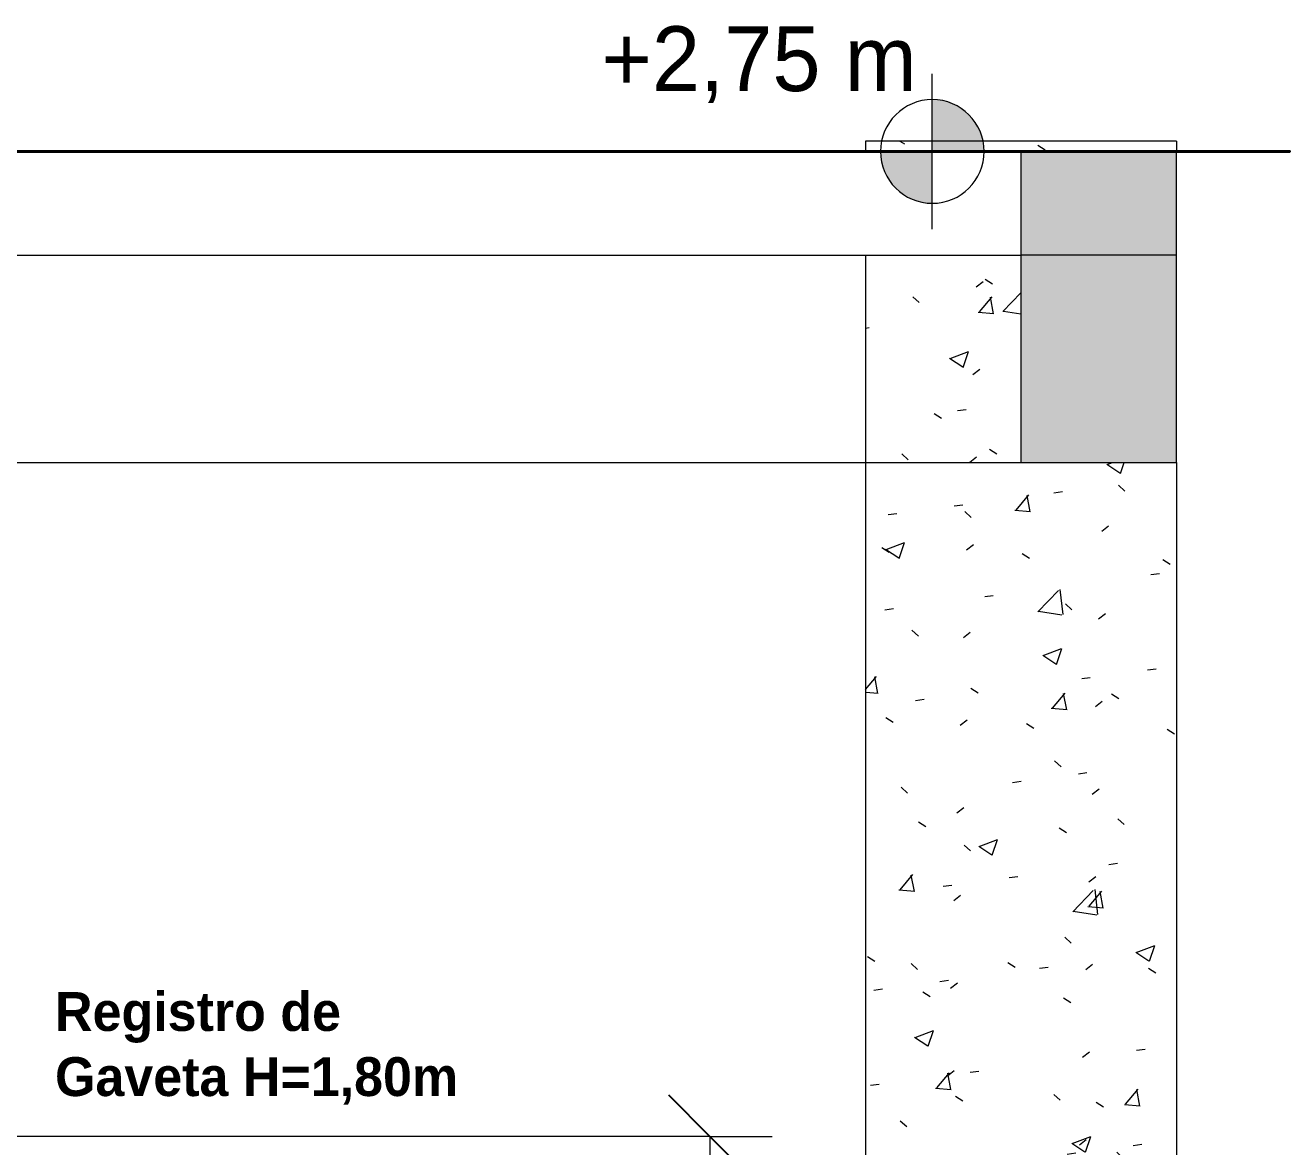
# Model space of a CAD drawing. Header units: metres. Extents: x 15 to 69.3, y -12.4 to 16.4.
# Drawn here: x 27.615 to 28.836, y 1.79 to 2.872 of the extents above; entities that cross this region are included whole.
import ezdxf

# ---------------------------------------------------------------- set-up
doc = ezdxf.new("R2010")
doc.units = ezdxf.units.M
doc.layers.add('1095_ARQ_BASE_COBERTA_dwg', color=7, linetype='Continuous', lineweight=5, true_color=0x767676)
doc.layers.add('A-FLOR', color=7, linetype='Continuous', lineweight=9, true_color=0x007f00)
for name, color, linetype, lineweight in [('A-ANNO-DIMS', 7, 'Continuous', 5), ('A-ANNO-DIMS-25', 7, 'Continuous', 5), ('A-DETL', 7, 'Continuous', 5), ('A-DETL-GENF', 7, 'Continuous', 5), ('A-WALL', 7, 'Continuous', 9), ('G-ANNO-DIMS', 7, 'Continuous', 5), ('G-ANNO-TEXT', 7, 'Continuous', 5), ('KIRYA - PAREDE', 7, 'Continuous', 40), ('KIRYA - PAREDE VISTA', 7, 'Continuous', 15), ('KIRYA - PISO', 7, 'Continuous', 5), ('S-COLS', 7, 'Continuous', 5), ('VEGETAÇÃO', 7, 'Continuous', 5)]:
    doc.layers.add(name, color=color, linetype=linetype, lineweight=lineweight)
doc.styles.add('Century Gothic_3', font='GOTHIC.TTF', dxfattribs={"height": 0.0625})
doc.styles.add('Century Gothic_4', font='GOTHIC.TTF', dxfattribs={"height": 0.0375})
doc.styles.add('Century Gothic_B_3', font='GOTHICB.TTF', dxfattribs={"height": 0.0375})
doc.dimstyles.new('Setores_1_5_1', dxfattribs={"dimscale": 0.3048, "dimtxt": 0.039156, "dimasz": 0.260417, "dimexe": 0.19685, "dimexo": 0.123031, "dimgap": 0.143537, "dimtad": 1, "dimrnd": 0.01, "dimzin": 0, "dimdsep": 46, "dimtxsty": 'Century Gothic_4', "dimblk1": 'OBLIQUE', "dimblk2": 'OBLIQUE', "dimsah": 1, "dimcen": 0.09, "dimazin": 0, "dimtfac": 1, "dimtdec": 4, "dimtix": 1, "dimtmove": 0, "dimatfit": 3, "dimfxl": 1, "dimtvp": 1, "dimtolj": 1, "dimtzin": 0, "dimarcsym": 2})

# ---------------------------------------------------------------- blocks, each defined once
blk = doc.blocks.new('Pilar retangular - 15 x 30 cm-3622251-AA')
at = {"layer": 'S-COLS', "true_color": 0xeaeaea}
h = blk.add_hatch(dxfattribs=at)
h.set_pattern_fill('FP_4', color=254, style=0, pattern_type=2)
h.set_pattern_definition([(50, (-13.363, 1.373), (0.18219, -0.015938), [0.01905, -0.20955]), (355, (-13.363, 1.373), (-0.035242, 0.191059), [0.01524, -0.16764]), (100.451, (-13.348, 1.371), (0.146942, 0.17512), [0.01619, -0.17809]), (46.184, (-13.363, 1.423), (0.271077, -0.042045), [0.02857, -0.31432]), (96.636, (-13.34, 1.42), (0.237407, 0.247433), [0.02429, -0.26714]), (351.184, (-13.363, 1.423), (0.237406, 0.247428), [0.02286, -0.25146]), (21, (-13.338, 1.411), (0.15162, -0.102267), [0.01905, -0.20955]), (326, (-13.338, 1.411), (0.061803, 0.18419), [0.01524, -0.16764]), (71.451, (-13.325, 1.402), (0.213418, 0.081924), [0.01619, -0.17809]), (37.5, (-13.363, 1.373), (0.0030864, 0.084551), [0.00838, -0.15723, 0.00838, -0.1618, -0.16827]), (37.5, (-13.363, 1.373), (0.0030864, 0.084551), [-0.33579, 0.00838, -0.15989]), (7.5, (-13.363, 1.373), (0.0668157, 0.1001782), [0.00838, -0.08865, 0.00838, -0.15342, -0.06413]), (7.5, (-13.363, 1.373), (0.0668157, 0.1001782), [-0.25883, 0.00838, -0.05575]), (327.5, (-13.42, 1.373), (0.1355866, -0.0057276), [0.00838, -0.05512, 0.00838, -0.18974, -0.26289]), (327.5, (-13.42, 1.373), (0.1355866, -0.0057276), [-0.26162, 0.00838, -0.25451]), (317.5, (-13.445, 1.373), (0.148125, 0.025429), [0.00838, -0.07417, 0.00838, -0.12319, -0.18669]), (317.5, (-13.445, 1.373), (0.148125, 0.025429), [-0.21412, 0.00838, -0.17831])])
h.paths.add_polyline_path([(-12.2278, -0.3), (-12.0778, -0.3), (-12.0778, -0.1), (-12.2278, -0.1)])
h.paths.add_polyline_path([(-12.2278, 0), (-11.9278, 0), (-11.9278, 2.45), (-12.0778, 2.45), (-12.0778, 2.65), (-12.2278, 2.65), (-12.2278, 0.1283)])
h.paths.add_polyline_path([(-12.2278, 2.75), (-11.9278, 2.75), (-11.9278, 2.76), (-12.2278, 2.76)])
at = {"layer": 'S-COLS', "color": 253, "true_color": 0xaaaaaa}
for p, q in [((-12.2278, 2.76), (-12.2278, 2.75)), ((-11.9278, 2.76), (-12.2278, 2.76)), ((-11.9278, 2.76), (-11.9278, 2.75)), ((-12.2278, 2.65), (-12.2278, 0)), ((-11.9278, 2.45), (-11.9278, 0))]:
    blk.add_line(p, q, dxfattribs=at)
blk = doc.blocks.new('1095_ARQ_BASE_COBERTA_dwg_A$C015C14DD-3610888-AA')
at = {"layer": 'VEGETAÇÃO'}
for p, q in [((-12.1546, 2.75), (-11.818, 2.75)), ((-11.818, 2.75), (-12.1172, 2.75)), ((-12.1172, 2.75), (-11.818, 2.75)), ((-12.0902, 2.75), (-11.818, 2.75)), ((-11.818, 2.75), (-12.0893, 2.75)), ((-12.079, 2.75), (-11.818, 2.75)), ((-12.0528, 2.75), (-11.818, 2.75)), ((-11.818, 2.75), (-12.0528, 2.75)), ((-11.818, 2.75), (-12.0518, 2.75)), ((-11.818, 2.75), (-12.0518, 2.75)), ((-11.818, 2.75), (-12.0284, 2.75)), ((-12.0147, 2.75), (-11.818, 2.75)), ((-11.818, 2.75), (-12.0137, 2.75)), ((-11.964, 2.75), (-11.818, 2.75)), ((-11.818, 2.75), (-11.9631, 2.75)), ((-11.9192, 2.75), (-11.818, 2.75)), ((-11.8818, 2.75), (-11.818, 2.75)), ((-11.8818, 2.75), (-11.818, 2.75)), ((-11.8441, 2.75), (-11.818, 2.75)), ((-11.8437, 2.75), (-11.818, 2.75))]:
    blk.add_line(p, q, dxfattribs=at)
at = {"layer": 'VEGETAÇÃO', "flags": 128}
for points in [[(-12.8736, 2.75), (-12.5984, 2.75), (-12.938, 2.75)], [(-12.7026, 2.75), (-12.5984, 2.75), (-12.8726, 2.75)], [(-12.6517, 2.75), (-12.3765, 2.75), (-12.7161, 2.75)], [(-12.4807, 2.75), (-12.3765, 2.75), (-12.6508, 2.75)], [(-12.6457, 2.75), (-12.3061, 2.75), (-12.5804, 2.75)], [(-12.3232, 2.75), (-12.5984, 2.75), (-12.4927, 2.75)], [(-12.3241, 2.75), (-12.5984, 2.75), (-12.2588, 2.75)], [(-12.5186, 2.75), (-12.2434, 2.75), (-12.583, 2.75)], [(-12.5813, 2.75), (-12.3061, 2.75), (-12.0319, 2.75)], [(-12.3476, 2.75), (-12.2434, 2.75), (-12.5177, 2.75)], [(-12.4568, 2.75), (-12.1172, 2.75), (-12.3915, 2.75)], [(-12.4103, 2.75), (-12.3061, 2.75), (-11.9666, 2.75)], [(-12.3412, 2.75), (-12.066, 2.75), (-12.4055, 2.75)], [(-12.3924, 2.75), (-12.1172, 2.75), (-11.843, 2.75)], [(-12.319, 2.75), (-12.0438, 2.75), (-12.3834, 2.75)], [(-12.1014, 2.75), (-12.3765, 2.75), (-12.2709, 2.75)], [(-12.1023, 2.75), (-12.3765, 2.75), (-12.037, 2.75)], [(-12.3435, 2.75), (-12.0039, 2.75), (-12.2782, 2.75)], [(-12.3435, 2.75), (-12.0039, 2.75), (-12.2782, 2.75)], [(-12.1702, 2.75), (-12.066, 2.75), (-12.3402, 2.75)], [(-12.148, 2.75), (-12.0438, 2.75), (-12.318, 2.75)], [(-12.0309, 2.75), (-12.3061, 2.75), (-12.2004, 2.75)], [(-12.2791, 2.75), (-12.0039, 2.75), (-11.818, 2.75)], [(-12.2791, 2.75), (-12.0039, 2.75), (-11.818, 2.75)], [(-11.9683, 2.75), (-12.2434, 2.75), (-12.1378, 2.75)], [(-11.9692, 2.75), (-12.2434, 2.75), (-11.9039, 2.75)], [(-12.2214, 2.75), (-12.1172, 2.75), (-11.818, 2.75)], [(-12.164, 2.75), (-11.8245, 2.75), (-12.0987, 2.75)], [(-12.164, 2.75), (-11.8245, 2.75), (-12.0987, 2.75)], [(-12.0971, 2.75), (-11.822, 2.75), (-12.1615, 2.75)], [(-11.8421, 2.75), (-12.1172, 2.75), (-12.0116, 2.75)], [(-12.1081, 2.75), (-12.0039, 2.75), (-11.818, 2.75)], [(-12.1081, 2.75), (-12.0039, 2.75), (-11.818, 2.75)], [(-12.0997, 2.75), (-11.8245, 2.75), (-11.818, 2.75)], [(-12.0997, 2.75), (-11.8245, 2.75), (-11.818, 2.75)], [(-11.9261, 2.75), (-11.822, 2.75), (-12.0962, 2.75)], [(-11.818, 2.75), (-12.066, 2.75), (-11.9603, 2.75)], [(-11.818, 2.75), (-12.066, 2.75), (-11.818, 2.75)], [(-11.818, 2.75), (-12.0438, 2.75), (-11.9381, 2.75)], [(-11.818, 2.75), (-12.0438, 2.75), (-11.818, 2.75)], [(-11.818, 2.75), (-12.0039, 2.75), (-11.8982, 2.75)], [(-11.818, 2.75), (-12.0039, 2.75), (-11.8982, 2.75)], [(-11.818, 2.75), (-11.9329, 2.75), (-11.9772, 2.75)], [(-11.9287, 2.75), (-11.8245, 2.75), (-11.818, 2.75)], [(-11.9287, 2.75), (-11.8245, 2.75), (-11.818, 2.75)], [(-11.818, 2.75), (-11.8245, 2.75), (-11.818, 2.75)], [(-11.818, 2.75), (-11.8245, 2.75), (-11.818, 2.75)], [(-11.818, 2.75), (-11.822, 2.75), (-11.818, 2.75)], [(-11.818, 2.75), (-11.822, 2.75), (-11.818, 2.75)]]:
    blk.add_lwpolyline(points, dxfattribs=at)
blk = doc.blocks.new('1095_ARQ_BASE_COBERTA_dwg-3608433-AA')
at = {"layer": 'KIRYA - PAREDE'}
blk.add_line((-11.818, 2.75), (-13.861, 2.75), dxfattribs=at)
at = {"layer": 'KIRYA - PAREDE VISTA'}
for p, q in [((-14.0911, 2.75), (-11.818, 2.75)), ((-11.818, 2.75), (-14.0702, 2.75)), ((-11.818, 2.75), (-13.4353, 2.75)), ((-13.1939, 2.75), (-12.4939, 2.75)), ((-12.4939, 2.75), (-13.1939, 2.75)), ((-13.0939, 2.75), (-12.5939, 2.75)), ((-12.5939, 2.75), (-13.0939, 2.75)), ((-12.8324, 2.75), (-13.0015, 2.75)), ((-12.6634, 2.75), (-13.0015, 2.75)), ((-12.8324, 2.75), (-13.0015, 2.75)), ((-12.6634, 2.75), (-13.0015, 2.75)), ((-12.6634, 2.75), (-12.8324, 2.75)), ((-12.6634, 2.75), (-12.8324, 2.75)), ((-12.2767, 2.75), (-12.4458, 2.75)), ((-12.1076, 2.75), (-12.4458, 2.75)), ((-12.1076, 2.75), (-12.2767, 2.75))]:
    blk.add_line(p, q, dxfattribs=at)
at = {"layer": 'KIRYA - PISO'}
for p, q in [((-11.8176, 2.75), (-15.9864, 2.75)), ((-11.818, 2.75), (-15.9863, 2.75)), ((-11.818, 2.75), (-15.9863, 2.75)), ((-11.818, 2.75), (-15.9863, 2.75)), ((-11.818, 2.75), (-15.9863, 2.75)), ((-11.8178, 2.75), (-15.5673, 2.75)), ((-11.8178, 2.75), (-13.5673, 2.75)), ((-12.7909, 2.75), (-11.8181, 2.75))]:
    blk.add_line(p, q, dxfattribs=at)
at = {"layer": 'KIRYA - PISO', "flags": 128}
blk.add_lwpolyline([(-11.818, 2.75), (-15.81, 2.75), (-15.9863, 2.75)], dxfattribs=at)
blk.add_blockref('1095_ARQ_BASE_COBERTA_dwg_A$C015C14DD-3610888-AA', (0, 0))
blk = doc.blocks.new('DIMBLOCK27-AA')
at = {"layer": 'A-ANNO-DIMS-25', "lineweight": 25}
for p, q in [((28.2753, 1.8), (28.2356, 1.8397)), ((28.2753, 1.8), (28.315, 1.7603)), ((28.2753, 0), (28.2356, 0.0397)), ((28.2753, 0), (28.315, -0.0397))]:
    blk.add_line(p, q, dxfattribs=at)
at = {"layer": 'A-ANNO-DIMS-25'}
for p, q in [((28.2753, 1.8), (27.302, 1.8)), ((28.2753, 1.8), (28.2753, 0)), ((28.2753, 1.8), (28.3353, 1.8)), ((28.2753, 0), (28.2153, 0)), ((28.2753, 0), (28.2939, 0))]:
    blk.add_line(p, q, dxfattribs=at)
at = {"layer": 'A-ANNO-DIMS-25', "color": 0, "insert": (28.1835, 0.8173), "char_height": 0.0375, "width": 0.198392, "attachment_point": 1, "rotation": 90, "line_spacing_factor": 0.984502, "style": 'Century Gothic_4'}
blk.add_mtext('1,80 m', dxfattribs=at)
blk = doc.blocks.new('_Oblique')
at = {"color": 0, "linetype": 'ByBlock', "lineweight": -2}
blk.add_line((-0.5, -0.5), (0.5, 0.5), dxfattribs=at)
blk = doc.blocks.new('Elevações de ponto - Padrão-77235-AA')
at = {"layer": 'G-ANNO-DIMS', "true_color": 0xff0000}
h = blk.add_hatch(color=1, dxfattribs=at)
edge = h.paths.add_edge_path()
edge.add_line((-12.1549, 0), (-12.2049, 0))
edge.add_arc((-12.1549, 0), 0.05, 90, 180, ccw=False)
edge.add_line((-12.1549, 0.05), (-12.1549, 0))
h = blk.add_hatch(color=1, dxfattribs=at)
edge = h.paths.add_edge_path()
edge.add_line((-12.1549, 0), (-12.1049, 0))
edge.add_arc((-12.1549, 0), 0.05, -90, 0, ccw=False)
edge.add_line((-12.1549, -0.05), (-12.1549, 0))
at = {"layer": 'G-ANNO-DIMS'}
for p, q in [((-12.1549, -0.075), (-12.1549, 0.075)), ((-12.2299, 0), (-11.8049, 0))]:
    blk.add_line(p, q, dxfattribs=at)
blk.add_circle((-12.1549, 0), 0.05, dxfattribs=at)

msp = doc.modelspace()

# ---------------------------------------------------------------- hatches: boundary and pattern name
at = {"layer": 'A-DETL-GENF', "true_color": 0x808080}
h = msp.add_hatch(dxfattribs=at)
h.set_pattern_fill('FP_5', color=8, style=0, pattern_type=2)
h.set_pattern_definition([(50, (27.29014, 1.373), (0.1821895, -0.015938), [0.01905, -0.20955]), (355, (27.29014, 1.373), (-0.035242, 0.191059), [0.01524, -0.16764]), (100.451, (27.30514, 1.371), (0.146942, 0.17512), [0.01619, -0.17809]), (46.184, (27.29014, 1.423), (0.271077, -0.042045), [0.02857, -0.31432]), (96.636, (27.31314, 1.42), (0.237407, 0.247433), [0.02429, -0.26714]), (351.184, (27.29014, 1.423), (0.237406, 0.247428), [0.02286, -0.25146]), (21, (27.31514, 1.411), (0.15162, -0.102267), [0.01905, -0.20955]), (326, (27.31514, 1.411), (0.061803, 0.18419), [0.01524, -0.16764]), (71.451, (27.32814, 1.402), (0.213418, 0.081924), [0.01619, -0.17809]), (37.5, (27.290144, 1.373), (0.0030864, 0.084551), [0.00838, -0.15723, 0.00838, -0.1618, -0.16827]), (37.5, (27.290144, 1.373), (0.0030864, 0.084551), [-0.33579, 0.00838, -0.15989]), (7.5, (27.29014, 1.373), (0.0668157, 0.1001782), [0.00838, -0.08865, 0.00838, -0.15342, -0.06414]), (7.5, (27.29014, 1.373), (0.0668157, 0.1001782), [-0.25883, 0.00838, -0.05575]), (327.5, (27.233144, 1.373), (0.1355866, -0.0057276), [0.00838, -0.05512, 0.00838, -0.18974, -0.26289]), (327.5, (27.233144, 1.373), (0.1355866, -0.0057276), [-0.26162, 0.00838, -0.25451]), (317.5, (27.20814, 1.373), (0.1481253, 0.0254287), [0.00838, -0.07417, 0.00838, -0.12319, -0.18669]), (317.5, (27.20814, 1.373), (0.1481253, 0.0254287), [-0.21412, 0.00838, -0.17831])])
h.paths.add_polyline_path([(25.0753, -0.3), (25.2253, -0.3), (25.2253, 0), (25.0753, 0), (25.0753, -0.2861)])
h.paths.add_polyline_path([(28.7253, -0.3), (28.7253, 0), (28.5753, 0), (28.5753, -0.3)])
h.paths.add_polyline_path([(27.3753, -0.3), (27.3753, 0), (27.2253, 0), (27.2253, -0.3), (27.2721, -0.3)])
h.paths.add_polyline_path([(28.5753, 2.45), (28.7253, 2.45), (28.7253, 2.75), (28.5753, 2.75), (28.5753, 2.65)])
h.paths.add_polyline_path([(27.3753, 2.45), (27.3753, 2.75), (27.2253, 2.75), (27.2253, 2.45), (27.2721, 2.45)])
h.paths.add_polyline_path([(25.1879, 2.45), (25.2253, 2.45), (25.2253, 2.75), (25.0753, 2.75), (25.0753, 2.45)])

# ---------------------------------------------------------------- linework, layer by layer
at = {"layer": 'A-DETL'}
for p, q in [((28.7253, 2.75), (28.5753, 2.75)), ((28.5753, 2.75), (28.5753, 2.45)), ((28.7253, 2.45), (28.7253, 2.75)), ((28.5753, 2.45), (28.7253, 2.45))]:
    msp.add_line(p, q, dxfattribs=at)
at = {"layer": 'A-FLOR', "color": 9, "true_color": 0xaad4aa}
for p, q in [((28.7253, 2.75), (25.0753, 2.75)), ((28.7253, 2.65), (28.7253, 2.75)), ((25.2253, 2.65), (28.5753, 2.65))]:
    msp.add_line(p, q, dxfattribs=at)
at = {"layer": 'A-WALL', "color": 253, "true_color": 0xaaaaaa}
for p, q in [((28.5753, 2.65), (28.5753, 2.45)), ((28.7253, 2.65), (28.5753, 2.65)), ((28.7253, 2.45), (28.7253, 2.65)), ((25.0753, 2.45), (28.7253, 2.45))]:
    msp.add_line(p, q, dxfattribs=at)
at = {"layer": 'G-ANNO-DIMS', "lineweight": 25}
msp.add_line((28.0438, 2.75), (28.1231, 2.75), dxfattribs=at)
at = {"layer": 'G-ANNO-DIMS'}
for p, q in [((28.0438, 2.75), (28.186, 2.75)), ((28.186, 2.75), (28.4898, 2.75))]:
    msp.add_line(p, q, dxfattribs=at)

# ---------------------------------------------------------------- block references
at = {"layer": '1095_ARQ_BASE_COBERTA_dwg', "color": 7}
msp.add_blockref('1095_ARQ_BASE_COBERTA_dwg-3608433-AA', (40.6531, 0), dxfattribs=at)
at = {"layer": 'G-ANNO-DIMS', "color": 1, "true_color": 0xff0000, "extrusion": (0, 0, -1)}
msp.add_blockref('Elevações de ponto - Padrão-77235-AA', (-16.3349, 2.75), dxfattribs=at)
at = {"layer": 'S-COLS', "color": 253, "true_color": 0xaaaaaa}
msp.add_blockref('Pilar retangular - 15 x 30 cm-3622251-AA', (40.6531, 0), dxfattribs=at)

# ---------------------------------------------------------------- texts
at = {"layer": 'G-ANNO-DIMS', "insert": (28.1705, 2.8707), "char_height": 0.0625, "width": 0.385274, "attachment_point": 1, "line_spacing_factor": 0.984502, "style": 'Century Gothic_3'}
msp.add_mtext('+2,75 m', dxfattribs=at)

# ---------------------------------------------------------------- dimensions: what is measured, and where the dimension line sits
at = {"layer": 'A-ANNO-DIMS'}
dim = msp.add_linear_dim(base=(28.2753, 0), p1=(27.2645, 1.8), p2=(28.3314, 0), angle=90, dimstyle='Setores_1_5_1', override={"dimpost": '<>', "dimfxl": 2.092467}, dxfattribs=at)
dim.commit()
dim.dimension.update_dxf_attribs({"geometry": 'DIMBLOCK27-AA', "text_midpoint": (28.2119, 0.9)})

# ---------------------------------------------------------------- next in the draw order: texts
at = {"layer": 'G-ANNO-TEXT', "color": 1, "true_color": 0xff0000, "insert": (27.6435, 1.9392), "char_height": 0.0375, "width": 0.344726, "attachment_point": 1, "style": 'Century Gothic_B_3', "bg_fill": 3, "box_fill_scale": 1.25, "bg_fill_color": 256, "bg_fill_true_color": 13158600, "bg_fill_transparency": 0}
msp.add_mtext('Registro de', dxfattribs=at)

# ---------------------------------------------------------------- next in the draw order: texts
at = {"layer": 'G-ANNO-TEXT', "color": 1, "true_color": 0xff0000, "insert": (27.6435, 1.8764), "char_height": 0.0375, "width": 0.521097, "attachment_point": 1, "style": 'Century Gothic_B_3', "bg_fill": 3, "box_fill_scale": 1.25, "bg_fill_color": 256, "bg_fill_true_color": 13158600, "bg_fill_transparency": 0}
msp.add_mtext('Gaveta H=1,80m', dxfattribs=at)

doc.saveas('drawing.dxf')
